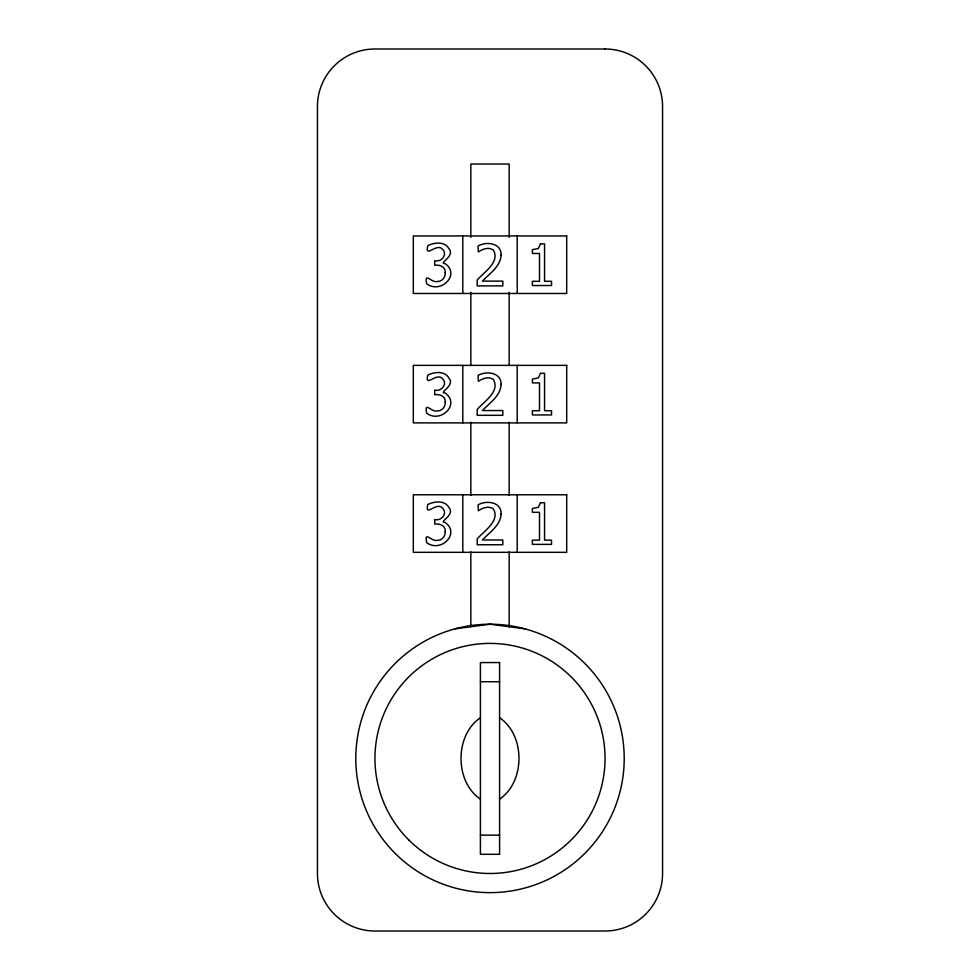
<?xml version="1.0" encoding="UTF-8"?>
<svg xmlns="http://www.w3.org/2000/svg" width="980" height="980" viewBox="0 0 980 980"><rect width="100%" height="100%" fill="white"/><g stroke="black" fill="none" stroke-linecap="round" stroke-linejoin="round"><path stroke-width="1.47" d="M480.408 717.764C454.561 735.073 454.561 781.795 480.408 799.117M499.592 799.117C525.439 781.795 525.439 735.073 499.592 717.764M455.259 628.793A134.223 134.223 0 0 1 619.642 793.175A134.223 134.223 0 0 1 395.099 853.335A134.223 134.223 0 0 1 455.259 628.793L490 624.223L524.741 628.793M480.408 681.737L499.592 681.737M480.408 835.132L499.592 835.132M517.207 235.947L517.207 293.473M517.207 365.369L517.207 422.895M517.207 494.79L517.207 552.316M509.171 237.344L509.171 164.04L470.829 164.04L470.829 237.344M509.171 292.322L509.171 365.613M509.171 422.111L509.171 495.415M509.171 551.912L509.171 626.747M470.829 292.322L470.829 365.613M470.829 422.111L470.829 495.415M470.829 551.912L470.829 626.747M462.793 235.947L462.793 293.473M462.793 365.369L462.793 422.895M462.793 494.79L462.793 552.316M445.214 272.746C445.545 277.328 441.968 281.848 437.129 281.505C431.641 283.147 423.997 271.215 426.704 283.759C440.498 294.392 460.784 274.78 445.202 263.657C437.644 263.534 455.749 256.246 448.926 248.663C444.883 241.166 434.287 242.428 427.795 245.649C424.536 259.112 436.688 242.428 442.421 249.19C448.032 254.261 441.38 262.615 434.728 260.656L434.728 265.274C439.616 264.453 445.974 266.842 445.214 272.746M445.214 402.168C445.545 406.749 441.968 411.282 437.129 410.926C431.641 412.568 423.997 400.636 426.704 413.18C440.498 423.813 460.784 404.201 445.202 393.09C437.644 392.955 455.749 385.679 448.926 378.084C444.883 370.587 434.287 371.849 427.795 375.083C424.536 388.533 436.688 371.849 442.421 378.623C448.032 383.682 441.38 392.049 434.728 390.077L434.728 394.707C439.616 393.887 445.974 396.263 445.214 402.168M445.214 531.601C445.545 536.17 441.968 540.703 437.129 540.348C431.641 541.989 423.997 530.07 426.704 542.614C440.498 553.235 460.784 533.622 445.202 522.512C437.644 522.389 455.749 515.1 448.926 507.518C444.883 500.008 434.287 501.27 427.795 504.504C424.536 517.967 436.688 501.282 442.421 508.044C448.032 513.116 441.38 521.47 434.728 519.498L434.728 524.129C439.616 523.308 445.974 525.684 445.214 531.601M501.086 254.947C500.633 266.56 489.608 273.457 482.405 281.125L502.814 281.125L502.814 285.891L477.187 285.891L477.187 280.072C483.973 272.085 500.351 262.125 493.357 250.01C488.738 246.739 482.564 248.981 478.363 251.934L478.056 246.029C486.202 241.141 501.54 242.979 501.086 254.947M501.086 384.368C500.633 395.981 489.608 402.878 482.405 410.547L502.814 410.547L502.814 415.312L477.187 415.312L477.187 409.493C483.973 401.506 500.351 391.559 493.357 379.444C488.738 376.161 482.564 378.402 478.363 381.367L478.056 375.45C486.202 370.562 501.54 372.4 501.086 384.368M501.086 513.802C500.633 525.415 489.608 532.299 482.405 539.968L502.814 539.968L502.814 544.745L477.187 544.745L477.187 538.914C483.973 530.927 500.351 520.98 493.357 508.865C488.738 505.594 482.564 507.836 478.363 510.788L478.056 504.872C486.202 499.996 501.54 501.821 501.086 513.802M540.47 243.885L538.326 248.467L532.385 249.68L532.385 253.477L539.502 253.477L539.502 281.297L532.385 281.297L532.385 285.535L551.52 285.535L551.52 281.297L544.562 281.297L544.562 243.885L540.47 243.885M540.47 373.307L538.326 377.888L532.385 379.101L532.385 382.898L539.502 382.898L539.502 410.718L532.385 410.718L532.385 414.957L551.52 414.957L551.52 410.718L544.562 410.718L544.562 373.307L540.47 373.307M540.47 502.728L538.326 507.322L532.385 508.534L532.385 512.32L539.502 512.32L539.502 540.139L532.385 540.139L532.385 544.378L551.52 544.378L551.52 540.139L544.562 540.139L544.562 502.728L540.47 502.728M605.04 49L374.96 49A57.526 57.526 0 0 0 317.434 106.526L317.434 873.474A57.526 57.526 0 0 0 374.96 931L605.04 931A57.526 57.526 0 0 0 662.566 873.474L662.566 106.526A57.526 57.526 0 0 0 605.04 49M566.697 235.947L413.303 235.947L413.303 293.473L566.697 293.473L566.697 235.947M566.697 365.369L413.303 365.369L413.303 422.895L566.697 422.895L566.697 365.369M566.697 494.79L413.303 494.79L413.303 552.316L566.697 552.316L566.697 494.79M499.592 662.566L480.408 662.566L480.408 854.303L499.592 854.303L499.592 662.566M408.648 839.787A115.04 115.04 0 0 0 601.12 788.214A115.04 115.04 0 0 0 460.22 647.314A115.04 115.04 0 0 0 408.648 839.787"/></g></svg>
